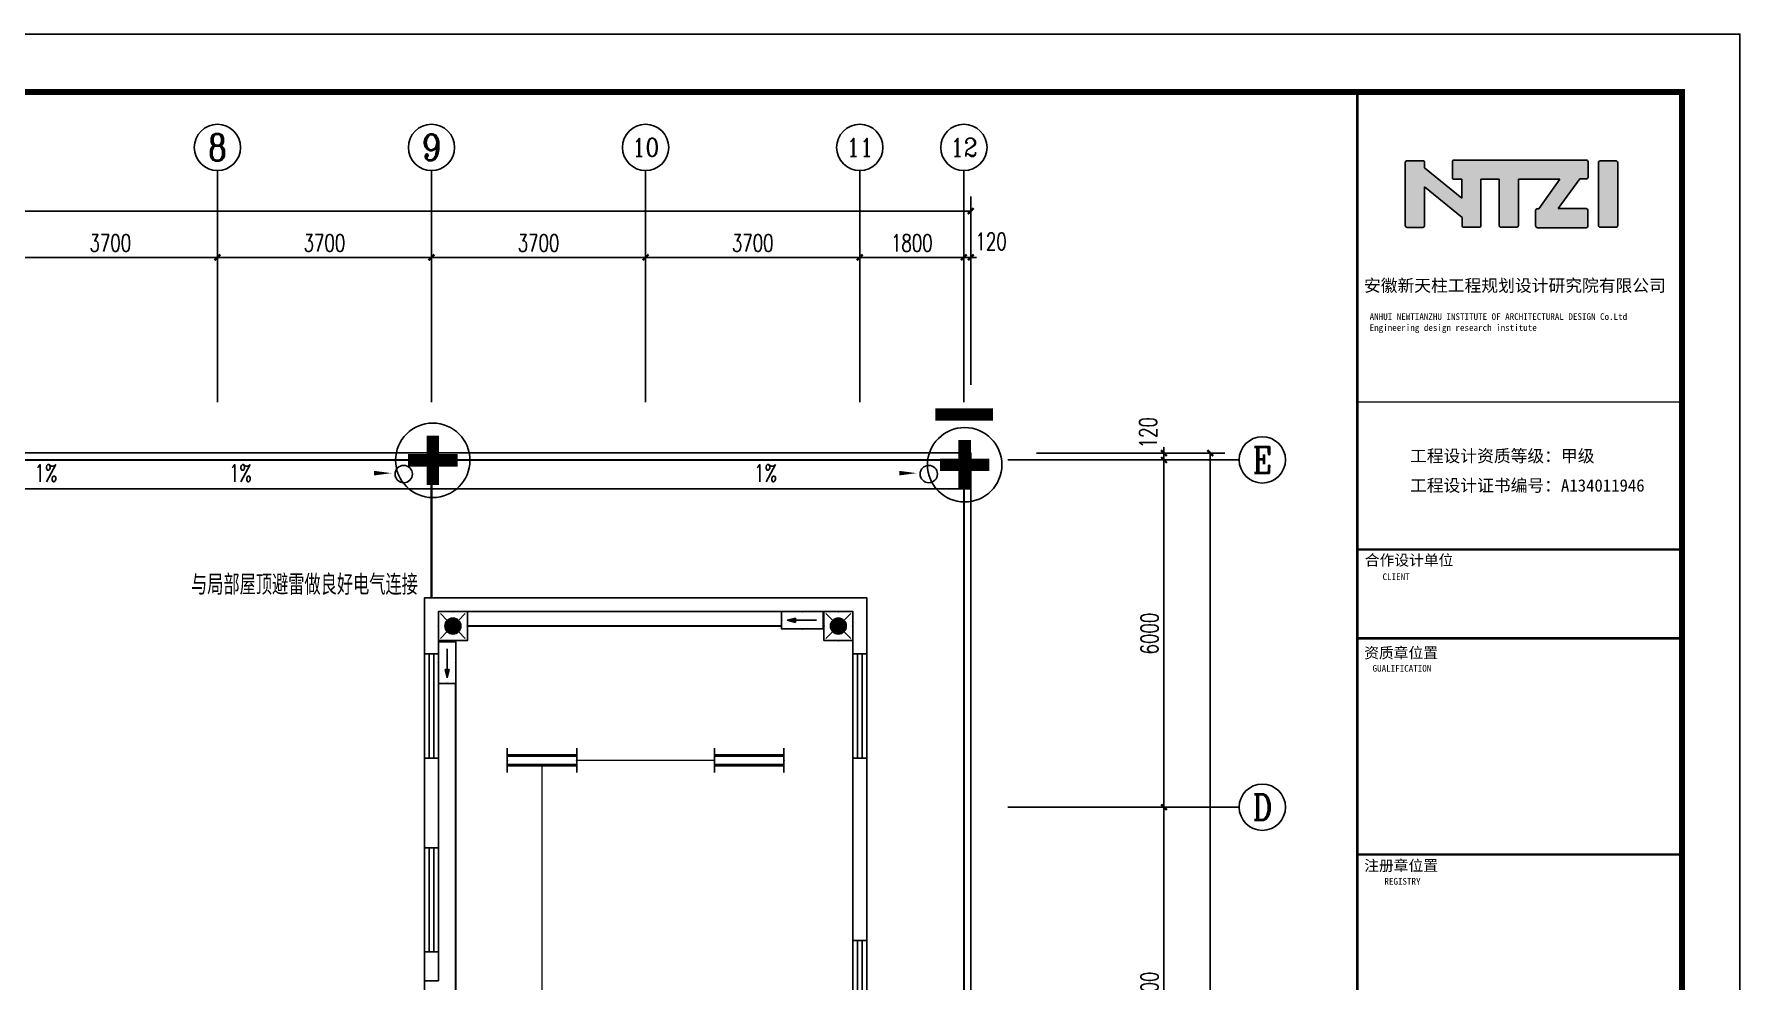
# Model space of a CAD drawing. Extents: x 343352 to 432452, y 769729 to 1078684.
# Drawn here: x 373278 to 402752, y 1017478 to 1033835 of the extents above; entities that cross this region are included whole.
import ezdxf
from ezdxf.enums import TextEntityAlignment as Align

# ---------------------------------------------------------------- set-up
doc = ezdxf.new("R2010")
doc.units = 0
doc.header["$LTSCALE"] = 1000
doc.header["$MEASUREMENT"] = 0
doc.linetypes.add('CENTER2', pattern=[1.125, 0.75, -0.125, 0.125, -0.125])
for name, color, linetype in [('AXIS', 3, 'Continuous'), ('AXIS_TEXT', 7, 'Continuous'), ('DIM_SYMB', 3, 'Continuous'), ('EQUIP-照明', 3, 'Continuous'), ('PUB_TEXT', 7, 'Continuous'), ('PUB_TITLE', 4, 'Continuous'), ('TEL_TEXT', 7, 'Continuous'), ('WALL', 9, 'Continuous'), ('WINDOW', 4, 'Continuous'), ('WIRE-应急', 1, 'CENTER2'), ('WIRE-照明', 4, 'Continuous'), ('WIRE-避雷', 4, 'Continuous'), ('防雷', 6, 'Lighting')]:
    doc.layers.add(name, color=color, linetype=linetype)
doc.styles.add('_TCH_AXIS', font='COMPLEX', dxfattribs={"bigfont": 'GBCBIG'})
doc.styles.add('_TCH_DIM', font='SIMPLEX', dxfattribs={"bigfont": 'GBCBIG'})
doc.styles.add('_TCH_DIM_T3', font='SIMPLEX', dxfattribs={"width": 0.705882, "bigfont": 'GBCBIG'})
doc.styles.add('_TEL_DIM', font='SIMPLEX', dxfattribs={"width": 0.8, "height": 3.5, "bigfont": 'HZTXT'})
doc.styles.add('COMPLEX', font='COMPLEX')
doc.styles.add('hztxt', font='SIMPLEX', dxfattribs={"width": 0.8, "height": 3.5, "bigfont": 'HZTXT'})
doc.styles.get("Standard").update_dxf_attribs({"font": 'gbenor.shx', "bigfont": 'gbcbig.shx'})
doc.styles.add('TG_LINETYPE', font='SIMPLEX', dxfattribs={"width": 0.8, "height": 3, "bigfont": 'HZTXT'})
doc.styles.add('TQ', font='')
doc.styles.get('TQ').set_extended_font_data('SimSun')
doc.linetypes.add('Lighting', pattern='A,1,[136,sr.shx,S=0.1,R=0,X=-0.5,Y=0],0', length=1)
doc.linetypes.add('TG_EL', pattern='A,2,-0.78,["EL",TG_LINETYPE,S=0.1,R=0,X=-0.58,Y=-0.15],0', length=2.78)
doc.dimstyles.new('_TCH_ARCH&&100', dxfattribs={"dimtxt": 297.5, "dimasz": 100, "dimexe": 250, "dimexo": 300, "dimgap": 100, "dimtad": 1, "dimdec": 0, "dimzin": 0, "dimdsep": 46, "dimtxsty": '_TCH_DIM_T3', "dimblk": 'ARCHTICK', "dimcen": 0.09, "dimclrt": 7, "dimazin": 2, "dimtfac": 1, "dimtdec": 0, "dimtix": 1, "dimtmove": 2, "dimatfit": 3, "dimfxl": 0, "dimtolj": 1, "dimtzin": 0, "dimarcsym": 0})

# ---------------------------------------------------------------- blocks, each defined once
blk = doc.blocks.new('$equip$00001160')
for p, q in [((-1.2, 0.417), (-1.2, -0.417)), ((-1.2, 0.167), (1.2, 0.167)), ((1.2, 0.417), (1.2, -0.417)), ((-1.2, -0.167), (1.2, -0.167))]:
    blk.add_line(p, q)
at = {"const_width": 0.1}
for points in [[(-1.2, 0.167), (1.2, 0.167)], [(-1.2, -0.167), (1.2, -0.167)]]:
    blk.add_lwpolyline(points, dxfattribs=at)
at = {"layer": 'EQUIP-照明'}
for p in [(-1.2, 0), (0, 0.167), (1.2, 0), (0, -0.167)]:
    blk.add_point(p, dxfattribs=at)
at = {"layer": 'EQUIP-照明', "flags": 9}
blk.add_attdef('A', (0, 0), '', height=0.00002, dxfattribs=at)
blk = doc.blocks.new('$equip$00002604')
blk.add_hatch(color=256).paths.add_polyline_path([(0.275, 0.5, 1), (-0.274, 0.5, 1)])
for p, q in [((-0.429, 0.929), (-0.194, 0.694)), ((0.194, 0.694), (0.429, 0.929)), ((-0.429, 0.071), (-0.194, 0.306)), ((0.194, 0.306), (0.429, 0.071))]:
    blk.add_line(p, q)
at = {"const_width": 0.04}
blk.add_lwpolyline([(-0.5, 1), (-0.5, 0), (0.5, 0), (0.5, 1), (-0.5, 1), (-0.5, 0)], dxfattribs=at)
blk.add_lwpolyline([(-0.5, 1), (-0.5, 0), (0.5, 0), (0.5, 1)], close=True)
blk.add_circle((0, 0.5), 0.275)
for p in [(0, 1), (-0.5, 0.5), (0, 0), (0.5, 0.5)]:
    blk.add_point(p)
at = {"color": 7, "style": '_TEL_DIM', "flags": 1}
blk.add_attdef('A', text='', height=0.000025, dxfattribs=at).set_placement((0, 0), align=Align.MIDDLE_CENTER)
blk = doc.blocks.new('$equip$00002540')
blk.add_hatch(color=256).paths.add_polyline_path([(0.24, 0.372), (0.24, 0.228), (0.528, 0.3)])
for p, q in [((-0.72, 0.6), (-0.72, 0)), ((0.72, 0.6), (-0.72, 0.6)), ((0.72, 0), (0.72, 0.6)), ((-0.72, 0), (0.72, 0)), ((0.24, 0.372), (0.24, 0.228)), ((0.528, 0.3), (0.24, 0.372)), ((0.24, 0.228), (0.528, 0.3))]:
    blk.add_line(p, q)
at = {"color": 7}
blk.add_line((-0.48, 0.3), (0.48, 0.3), dxfattribs=at)
at = {"const_width": 0.04}
blk.add_lwpolyline([(-0.72, 0.6), (-0.72, 0), (0.72, 0), (0.72, 0.6), (-0.72, 0.6), (-0.72, 0)], dxfattribs=at)
for p in [(0, 0.6), (-0.72, 0.3), (0, 0), (0.72, 0.3)]:
    blk.add_point(p)
at = {"color": 7, "style": '_TEL_DIM', "flags": 1}
blk.add_attdef('A', text='', height=0.00002, dxfattribs=at).set_placement((0, 0), align=Align.MIDDLE_CENTER)
blk = doc.blocks.new('A$C66C73A9E')
at = {"layer": '防雷', "const_width": 100}
for points in [[(300, 500), (300, 100)], [(100, 300), (500, 300)]]:
    blk.add_lwpolyline(points, dxfattribs=at)
at = {"layer": '防雷', "linetype": 'Continuous'}
blk.add_circle((300, 300), 300, dxfattribs=at)
blk = doc.blocks.new('_ArchTick')
at = {"color": 0, "linetype": 'ByBlock', "const_width": 0.4}
blk.add_lwpolyline([(-0.5, -0.5), (0.5, 0.5)], dxfattribs=at)
blk = doc.blocks.new('*D98')
at = {"layer": 'AXIS', "color": 0, "lineweight": -2}
for p, q in [((390601, 1020478), (393051, 1020478)), ((392801, 1014078), (392801, 1020478)), ((390601, 1014078), (393051, 1014078))]:
    blk.add_line(p, q, dxfattribs=at)
at = {"layer": 'Defpoints', "color": 0}
for p in [(390301, 1020478), (392801, 1020478), (390301, 1014078)]:
    blk.add_point(p, dxfattribs=at)
at = {"layer": 'AXIS', "color": 0, "lineweight": -2, "xscale": 100, "yscale": 100, "zscale": 100}
for p, rotation in [((392801, 1020478), 90), ((392801, 1014078), 270)]:
    blk.add_blockref('_ArchTick', p, dxfattribs=dict(at, rotation=rotation))
at = {"layer": 'AXIS', "color": 7, "insert": (392552, 1017278), "char_height": 297.5, "attachment_point": 5, "rotation": 90, "style": '_TCH_DIM_T3'}
blk.add_mtext('\\A1;6400', dxfattribs=at)
blk = doc.blocks.new('*D99')
at = {"layer": 'AXIS', "color": 0, "lineweight": -2}
for p, q in [((390601, 1026478), (393051, 1026478)), ((392801, 1020478), (392801, 1026478)), ((390601, 1020478), (393051, 1020478))]:
    blk.add_line(p, q, dxfattribs=at)
at = {"layer": 'Defpoints', "color": 0}
for p in [(390301, 1026478), (392801, 1026478), (390301, 1020478)]:
    blk.add_point(p, dxfattribs=at)
at = {"layer": 'AXIS', "color": 0, "lineweight": -2, "xscale": 100, "yscale": 100, "zscale": 100}
for p, rotation in [((392801, 1026478), 90), ((392801, 1020478), 270)]:
    blk.add_blockref('_ArchTick', p, dxfattribs=dict(at, rotation=rotation))
at = {"layer": 'AXIS', "color": 7, "insert": (392552, 1023478), "char_height": 297.5, "attachment_point": 5, "rotation": 90, "style": '_TCH_DIM_T3'}
blk.add_mtext('\\A1;6000', dxfattribs=at)
blk = doc.blocks.new('*D100')
at = {"layer": 'AXIS', "color": 0, "lineweight": -2}
for p, q in [((392801, 1026598), (392801, 1026698)), ((390601, 1026598), (393051, 1026598)), ((390601, 1026478), (393051, 1026478)), ((392801, 1026478), (392801, 1026598)), ((392801, 1026478), (392801, 1026378))]:
    blk.add_line(p, q, dxfattribs=at)
at = {"layer": 'Defpoints', "color": 0}
for p in [(390301, 1026598), (390301, 1026478), (392801, 1026598)]:
    blk.add_point(p, dxfattribs=at)
at = {"layer": 'AXIS', "color": 0, "lineweight": -2, "xscale": 100, "yscale": 100, "zscale": 100}
for p, rotation in [((392801, 1026598), 270), ((392801, 1026478), 90)]:
    blk.add_blockref('_ArchTick', p, dxfattribs=dict(at, rotation=rotation))
at = {"layer": 'AXIS', "color": 7, "insert": (392526, 1026948), "char_height": 297.5, "attachment_point": 5, "rotation": 90, "style": '_TCH_DIM_T3'}
blk.add_mtext('\\A1;120', dxfattribs=at)
blk = doc.blocks.new('*D101')
at = {"layer": 'AXIS', "color": 0, "lineweight": -2}
for p, q in [((390601, 1026598), (393851, 1026598)), ((393601, 999358), (393601, 1026598)), ((390601, 999358), (393851, 999358))]:
    blk.add_line(p, q, dxfattribs=at)
at = {"layer": 'Defpoints', "color": 0}
for p in [(390301, 1026598), (393601, 1026598), (390301, 999358)]:
    blk.add_point(p, dxfattribs=at)
at = {"layer": 'AXIS', "color": 0, "lineweight": -2, "xscale": 100, "yscale": 100, "zscale": 100}
for p, rotation in [((393601, 1026598), 90), ((393601, 999358), 270)]:
    blk.add_blockref('_ArchTick', p, dxfattribs=dict(at, rotation=rotation))
at = {"layer": 'AXIS', "color": 7, "insert": (393352, 1012978), "char_height": 297.5, "attachment_point": 5, "rotation": 90, "style": '_TCH_DIM_T3'}
blk.add_mtext('\\A1;27240', dxfattribs=at)
blk = doc.blocks.new('*D116')
at = {"layer": 'AXIS', "color": 0, "lineweight": -2}
for p, q in [((372744, 1027778), (372744, 1030228)), ((376444, 1027778), (376444, 1030228)), ((372744, 1029978), (376444, 1029978))]:
    blk.add_line(p, q, dxfattribs=at)
at = {"layer": 'Defpoints', "color": 0}
for p in [(376444, 1029978), (372744, 1027478), (376444, 1027478)]:
    blk.add_point(p, dxfattribs=at)
at = {"layer": 'AXIS', "color": 0, "lineweight": -2, "xscale": 100, "yscale": 100, "zscale": 100, "rotation": 180}
blk.add_blockref('_ArchTick', (372744, 1029978), dxfattribs=at)
at = {"layer": 'AXIS', "color": 0, "lineweight": -2, "xscale": 100, "yscale": 100, "zscale": 100}
blk.add_blockref('_ArchTick', (376444, 1029978), dxfattribs=at)
at = {"layer": 'AXIS', "color": 7, "insert": (374594, 1030227), "char_height": 297.5, "attachment_point": 5, "style": '_TCH_DIM_T3'}
blk.add_mtext('\\A1;3700', dxfattribs=at)
blk = doc.blocks.new('*D117')
at = {"layer": 'AXIS', "color": 0, "lineweight": -2}
for p, q in [((376444, 1027778), (376444, 1030228)), ((380144, 1027778), (380144, 1030228)), ((376444, 1029978), (380144, 1029978))]:
    blk.add_line(p, q, dxfattribs=at)
at = {"layer": 'Defpoints', "color": 0}
for p in [(380144, 1029978), (376444, 1027478), (380144, 1027478)]:
    blk.add_point(p, dxfattribs=at)
at = {"layer": 'AXIS', "color": 0, "lineweight": -2, "xscale": 100, "yscale": 100, "zscale": 100, "rotation": 180}
blk.add_blockref('_ArchTick', (376444, 1029978), dxfattribs=at)
at = {"layer": 'AXIS', "color": 0, "lineweight": -2, "xscale": 100, "yscale": 100, "zscale": 100}
blk.add_blockref('_ArchTick', (380144, 1029978), dxfattribs=at)
at = {"layer": 'AXIS', "color": 7, "insert": (378294, 1030227), "char_height": 297.5, "attachment_point": 5, "style": '_TCH_DIM_T3'}
blk.add_mtext('\\A1;3700', dxfattribs=at)
blk = doc.blocks.new('*D118')
at = {"layer": 'AXIS', "color": 0, "lineweight": -2}
for p, q in [((380144, 1027778), (380144, 1030228)), ((383844, 1027778), (383844, 1030228)), ((380144, 1029978), (383844, 1029978))]:
    blk.add_line(p, q, dxfattribs=at)
at = {"layer": 'Defpoints', "color": 0}
for p in [(383844, 1029978), (380144, 1027478), (383844, 1027478)]:
    blk.add_point(p, dxfattribs=at)
at = {"layer": 'AXIS', "color": 0, "lineweight": -2, "xscale": 100, "yscale": 100, "zscale": 100, "rotation": 180}
blk.add_blockref('_ArchTick', (380144, 1029978), dxfattribs=at)
at = {"layer": 'AXIS', "color": 0, "lineweight": -2, "xscale": 100, "yscale": 100, "zscale": 100}
blk.add_blockref('_ArchTick', (383844, 1029978), dxfattribs=at)
at = {"layer": 'AXIS', "color": 7, "insert": (381994, 1030227), "char_height": 297.5, "attachment_point": 5, "style": '_TCH_DIM_T3'}
blk.add_mtext('\\A1;3700', dxfattribs=at)
blk = doc.blocks.new('*D119')
at = {"layer": 'AXIS', "color": 0, "lineweight": -2}
for p, q in [((383844, 1027778), (383844, 1030228)), ((387544, 1027778), (387544, 1030228)), ((383844, 1029978), (387544, 1029978))]:
    blk.add_line(p, q, dxfattribs=at)
at = {"layer": 'Defpoints', "color": 0}
for p in [(387544, 1029978), (383844, 1027478), (387544, 1027478)]:
    blk.add_point(p, dxfattribs=at)
at = {"layer": 'AXIS', "color": 0, "lineweight": -2, "xscale": 100, "yscale": 100, "zscale": 100, "rotation": 180}
blk.add_blockref('_ArchTick', (383844, 1029978), dxfattribs=at)
at = {"layer": 'AXIS', "color": 0, "lineweight": -2, "xscale": 100, "yscale": 100, "zscale": 100}
blk.add_blockref('_ArchTick', (387544, 1029978), dxfattribs=at)
at = {"layer": 'AXIS', "color": 7, "insert": (385694, 1030227), "char_height": 297.5, "attachment_point": 5, "style": '_TCH_DIM_T3'}
blk.add_mtext('\\A1;3700', dxfattribs=at)
blk = doc.blocks.new('*D120')
at = {"layer": 'AXIS', "color": 0, "lineweight": -2}
for p, q in [((387544, 1027778), (387544, 1030228)), ((389344, 1027778), (389344, 1030228)), ((387544, 1029978), (389344, 1029978))]:
    blk.add_line(p, q, dxfattribs=at)
at = {"layer": 'Defpoints', "color": 0}
for p in [(389344, 1029978), (387544, 1027478), (389344, 1027478)]:
    blk.add_point(p, dxfattribs=at)
at = {"layer": 'AXIS', "color": 0, "lineweight": -2, "xscale": 100, "yscale": 100, "zscale": 100, "rotation": 180}
blk.add_blockref('_ArchTick', (387544, 1029978), dxfattribs=at)
at = {"layer": 'AXIS', "color": 0, "lineweight": -2, "xscale": 100, "yscale": 100, "zscale": 100}
blk.add_blockref('_ArchTick', (389344, 1029978), dxfattribs=at)
at = {"layer": 'AXIS', "color": 7, "insert": (388444, 1030227), "char_height": 297.5, "attachment_point": 5, "style": '_TCH_DIM_T3'}
blk.add_mtext('\\A1;1800', dxfattribs=at)
blk = doc.blocks.new('*D121')
at = {"layer": 'AXIS', "color": 0, "lineweight": -2}
for p, q in [((389344, 1027778), (389344, 1030228)), ((389464, 1027778), (389464, 1030228)), ((389344, 1029978), (389244, 1029978)), ((389344, 1029978), (389464, 1029978)), ((389464, 1029978), (389564, 1029978))]:
    blk.add_line(p, q, dxfattribs=at)
at = {"layer": 'Defpoints', "color": 0}
for p in [(389464, 1029978), (389344, 1027478), (389464, 1027478)]:
    blk.add_point(p, dxfattribs=at)
at = {"layer": 'AXIS', "color": 0, "lineweight": -2, "xscale": 100, "yscale": 100, "zscale": 100}
blk.add_blockref('_ArchTick', (389344, 1029978), dxfattribs=at)
at = {"layer": 'AXIS', "color": 0, "lineweight": -2, "xscale": 100, "yscale": 100, "zscale": 100, "rotation": 180}
blk.add_blockref('_ArchTick', (389464, 1029978), dxfattribs=at)
at = {"layer": 'AXIS', "color": 7, "insert": (389814, 1030253), "char_height": 297.5, "attachment_point": 5, "style": '_TCH_DIM_T3'}
blk.add_mtext('\\A1;120', dxfattribs=at)
blk = doc.blocks.new('*D122')
at = {"layer": 'AXIS', "color": 0, "lineweight": -2}
for p, q in [((352224, 1027778), (352224, 1031028)), ((352224, 1030778), (389464, 1030778)), ((389464, 1027778), (389464, 1031028))]:
    blk.add_line(p, q, dxfattribs=at)
at = {"layer": 'Defpoints', "color": 0}
for p in [(389464, 1030778), (352224, 1027478), (389464, 1027478)]:
    blk.add_point(p, dxfattribs=at)
at = {"layer": 'AXIS', "color": 0, "lineweight": -2, "xscale": 100, "yscale": 100, "zscale": 100, "rotation": 180}
blk.add_blockref('_ArchTick', (352224, 1030778), dxfattribs=at)
at = {"layer": 'AXIS', "color": 0, "lineweight": -2, "xscale": 100, "yscale": 100, "zscale": 100}
blk.add_blockref('_ArchTick', (389464, 1030778), dxfattribs=at)
at = {"layer": 'AXIS', "color": 7, "insert": (370844, 1031027), "char_height": 297.5, "attachment_point": 5, "style": '_TCH_DIM_T3'}
blk.add_mtext('\\A1;37240', dxfattribs=at)
blk = doc.blocks.new('$TCHSYS$WIN2D')
for p, q in [((-0.5, 0.5), (0.5, 0.5)), ((-0.5, 0.5), (-0.5, -0.5)), ((0.5, 0.5), (0.5, -0.5)), ((0.5, 0.167), (-0.5, 0.167)), ((0.5, -0.167), (-0.5, -0.167)), ((-0.5, -0.5), (0.5, -0.5))]:
    blk.add_line(p, q)
blk = doc.blocks.new('_AXISO')
blk.add_circle((0, 0), 0.5)
at = {"layer": 'AXIS_TEXT', "style": 'COMPLEX', "width": 1.041667}
blk.add_attdef('A', text='', height=0.56, dxfattribs=at).set_placement((-0.25, -0.28), (0.25, -0.28), align=Align.FIT)

msp = doc.modelspace()

# ---------------------------------------------------------------- hatches: boundary and pattern name
h = msp.add_hatch(color=256)
h.paths.add_polyline_path([(397305.1, 1031195.9), (397951.7, 1030667.4), (397951.7, 1030530, 0.4142136), (397983.7, 1030498), (398246.8, 1030498, 0.4142136), (398278.8, 1030530), (398278.8, 1031329), (398592.5, 1031329), (398592.5, 1030531.3, 0.4142136), (398624.5, 1030499.3), (398894.5, 1030499.3, 0.4142136), (398926.5, 1030531.3), (398926.5, 1031328.8), (399639.1, 1031328.8), (399277, 1030817.6), (399254.9, 1030817.6, 0.4142136), (399222.9, 1030785.6), (399222.9, 1030523, 0.4142136), (399254.9, 1030491), (400095.2, 1030491, 0.4142136), (400127.2, 1030523), (400127.2, 1030787.8, 0.4142136), (400095.2, 1030819.8), (399615, 1030819.8), (399989.5, 1031333.7), (400096, 1031333.7, 0.4142136), (400128, 1031365.7), (400128, 1031626.2, 0.4142136), (400096, 1031658.2), (397817.4, 1031658.2, 0.4142136), (397785.4, 1031626.2), (397785.4, 1031359.6, 0.4142136), (397817.4, 1031327.6), (397948.5, 1031327.6), (397948.5, 1030999.5), (397303.3, 1031526.5), (397303.5, 1031615, 0.4148904), (397271.5, 1031647.1), (397003.5, 1031647.1, 0.4142136), (396971.5, 1031615.1), (396971.5, 1030527.8, 0.4142136), (397003.5, 1030495.8), (397273.1, 1030495.8, 0.4142136), (397305.1, 1030527.8)])
h.paths.add_polyline_path([(400309.2, 1030530.1, 0.4142136), (400341.2, 1030498.1), (400608.6, 1030498.1, 0.4142136), (400640.6, 1030530.1), (400640.6, 1031614.1, 0.4142136), (400608.6, 1031646.1), (400341.2, 1031646.1, 0.4142136), (400309.2, 1031614.1)])

# ---------------------------------------------------------------- linework, layer by layer
for p, q in [((397003.5, 1031647.1, 0), (397271.5, 1031647.1, 0)), ((397785.4, 1031359.6, 0), (397785.4, 1031626.2, 0)), ((397817.4, 1031658.2, 0), (400096, 1031658.2, 0)), ((400128, 1031626.2, 0), (400128, 1031365.7, 0)), ((400341.2, 1031646.1, 0), (400608.6, 1031646.1, 0)), ((396971.5, 1030527.8, 0), (396971.5, 1031615.1, 0)), ((397303.5, 1031615, 0), (397303.3, 1031526.5, 0)), ((397303.3, 1031526.5, 0), (397948.5, 1030999.5, 0)), ((397948.5, 1031327.6, 0), (397817.4, 1031327.6, 0)), ((397948.5, 1030999.5, 0), (397948.5, 1031327.6, 0)), ((398592.5, 1031329, 0), (398278.8, 1031329, 0)), ((398278.8, 1031329, 0), (398278.8, 1030530, 0)), ((398592.5, 1030531.3, 0), (398592.5, 1031329, 0)), ((399639.1, 1031328.8, 0), (398926.5, 1031328.8, 0)), ((398926.5, 1031328.8, 0), (398926.5, 1030531.3, 0)), ((399277, 1030817.6, 0), (399639.1, 1031328.8, 0)), ((399989.5, 1031333.7, 0), (399615, 1030819.8, 0)), ((400096, 1031333.7, 0), (399989.5, 1031333.7, 0)), ((400309.2, 1030530.1, 0), (400309.2, 1031614.1, 0)), ((400640.6, 1031614.1, 0), (400640.6, 1030530.1, 0)), ((397951.7, 1030667.4, 0), (397305.1, 1031195.9, 0)), ((397305.1, 1031195.9, 0), (397305.1, 1030527.8, 0)), ((399222.9, 1030523, 0), (399222.9, 1030785.6, 0)), ((399254.9, 1030817.6, 0), (399277, 1030817.6, 0)), ((399615, 1030819.8, 0), (400095.2, 1030819.8, 0)), ((400127.2, 1030787.8, 0), (400127.2, 1030523, 0)), ((397273.1, 1030495.8, 0), (397003.5, 1030495.8, 0)), ((397951.7, 1030530, 0), (397951.7, 1030667.4, 0)), ((398246.8, 1030498, 0), (397983.7, 1030498, 0)), ((398894.5, 1030499.3, 0), (398624.5, 1030499.3, 0)), ((400095.2, 1030491, 0), (399254.9, 1030491, 0)), ((400608.6, 1030498.1, 0), (400341.2, 1030498.1, 0)), ((354144.3, 1026478.3), (389344.3, 1026478.3)), ((354144.3, 1025978.3), (389344.3, 1025978.3))]:
    msp.add_line(p, q)
for points in [[(352224.3, 1026598.3), (389464.3, 1026598.3), (389464.3, 999358.3), (352224.3, 999358.3)], [(352344.3, 1026478.3), (389344.3, 1026478.3), (389344.3, 999478.3), (352344.3, 999478.3)], [(381824.3, 999358.3), (381824.3, 1003058.3), (380024.3, 1003058.3), (380024.3, 1024098.3), (387664.3, 1024098.3), (387664.3, 1003298.3), (389464.3, 1003298.3), (389464.3, 999358.3)]]:
    msp.add_lwpolyline(points, close=True)
for centre in [(379664.2, 1026234.3), (388737.5, 1026234.3)]:
    msp.add_circle(centre, 150)
for centre, start, end in [((397003.5, 1031615.1), 90, 180), ((397271.5, 1031615.1), 359.86763, 90), ((397817.4, 1031626.2), 90, 180), ((400096, 1031626.2), 0, 90), ((400341.2, 1031614.1), 90, 180), ((400608.6, 1031614.1), 0, 90), ((397817.4, 1031359.6), 180, 270), ((400096, 1031365.7), 270, 0), ((399254.9, 1030785.6), 90, 180), ((400095.2, 1030787.8), 0, 90), ((397003.5, 1030527.8), 180, 270), ((397273.1, 1030527.8), 270, 0), ((397983.7, 1030530), 180, 270), ((398246.8, 1030530), 270, 0), ((398624.5, 1030531.3), 180, 270), ((398894.5, 1030531.3), 270, 0), ((399254.9, 1030523), 180, 270), ((400095.2, 1030523), 270, 0), ((400341.2, 1030530.1), 180, 270), ((400608.6, 1030530.1), 270, 0)]:
    msp.add_arc(centre, 32, start, end)
at = {"layer": 'AXIS'}
for p, q in [((376444.3, 1027478.3), (376444.3, 1031478.3)), ((380144.3, 1027478.3), (380144.3, 1031478.3)), ((383844.3, 1027478.3), (383844.3, 1031478.3)), ((387544.3, 1027478.3), (387544.3, 1031478.3)), ((389344.3, 1027478.3), (389344.3, 1031478.3)), ((390100.6, 1026478.3), (394100.6, 1026478.3)), ((390100.6, 1020478.3), (394100.6, 1020478.3))]:
    msp.add_line(p, q, dxfattribs=at)
at = {"layer": 'DIM_SYMB'}
for points in [[(377089.7, 1026250, 0, 0, 0), (379452.2, 1026250, 0, 80, 0), (379152.2, 1026250, 0, 0, 0)], [(386163, 1026250, 0, 0, 0), (388525.5, 1026250, 0, 80, 0), (388225.5, 1026250, 0, 0, 0)]]:
    msp.add_lwpolyline(points, format="xyseb", dxfattribs=at)
at = {"layer": 'PUB_TEXT'}
for q in [(401016.6, 1032835.2), (401752.5, 1032305.7)]:
    msp.add_line((401752.5, 1032835.2), q, dxfattribs=at)
at = {"layer": 'PUB_TITLE'}
msp.add_line((401752.5, 1032835.2), (396142.5, 1032835.2), dxfattribs=at)
at = {"layer": 'PUB_TITLE', "lineweight": 40}
msp.add_line((396140, 1023399.9), (401750, 1023399.9), dxfattribs=at)
at = {"layer": 'PUB_TITLE'}
msp.add_lwpolyline([(343352.5, 991835.2), (402752.5, 991835.2), (402752.5, 1033835.2), (343352.5, 1033835.2)], close=True, dxfattribs=at)
at = {"layer": 'PUB_TITLE', "const_width": 100}
msp.add_lwpolyline([(345852.5, 992835.2), (401752.5, 992835.2), (401752.5, 1032835.2), (345852.5, 1032835.2)], close=True, dxfattribs=at)
at = {"layer": 'PUB_TITLE', "lineweight": 40}
for points, const_width in [([(396142.5, 1032835.2), (396142.5, 992835.2)], 42.5), ([(396142.5, 1027480.2), (401752.5, 1027480.2)], 25.5), ([(396142.5, 1024930.2), (401752.5, 1024930.2)], 42.5), ([(396142.5, 1023400.2), (401752.5, 1023400.2)], 42.5), ([(396140, 1019659.9), (401750, 1019659.9)], 42.5)]:
    msp.add_lwpolyline(points, dxfattribs=dict(at, const_width=const_width))
at = {"layer": 'WALL'}
for p, q in [((380024.3, 1024098.3), (387664.3, 1024098.3)), ((380024.3, 1024098.3), (380024.3, 1023128.3)), ((387664.3, 1023128.3), (387664.3, 1024098.3)), ((380264.3, 1023858.3), (387424.3, 1023858.3)), ((380264.3, 1023128.3), (380264.3, 1023858.3)), ((387424.3, 1023858.3), (387424.3, 1023128.3)), ((380024.3, 1023128.3), (380264.3, 1023128.3)), ((387424.3, 1023128.3), (387664.3, 1023128.3)), ((380024.3, 1021328.3), (380024.3, 1019777.8)), ((380264.3, 1021328.3), (380024.3, 1021328.3)), ((380264.3, 1019777.8), (380264.3, 1021328.3)), ((387424.3, 1021328.3), (387424.3, 1018178.3)), ((387664.3, 1021328.3), (387424.3, 1021328.3)), ((387664.3, 1018178.3), (387664.3, 1021328.3)), ((380024.3, 1019777.8), (380264.3, 1019777.8)), ((387424.3, 1018178.3), (387664.3, 1018178.3)), ((380024.3, 1017977.8), (380024.3, 1017477.8)), ((380264.3, 1017977.8), (380024.3, 1017977.8)), ((380264.3, 1017477.8), (380264.3, 1017977.8)), ((380024.3, 1017477.8), (380264.3, 1017477.8))]:
    msp.add_line(p, q, dxfattribs=at)
at = {"layer": 'WIRE-应急', "linetype": 'CENTER2', "const_width": 35}
for points in [[(380764.3, 1023608.3), (386194.2, 1023608.3)], [(380564.3, 1017239.2), (380564.3, 1022616.5)]]:
    msp.add_lwpolyline(points, dxfattribs=at)
at = {"layer": 'WIRE-照明', "linetype": 'Continuous', "const_width": 20}
for points in [[(382054.3, 1016231.6), (382054.3, 1021204.9)], [(382654.3, 1021288.3), (385034.3, 1021288.3)]]:
    msp.add_lwpolyline(points, dxfattribs=at)
at = {"layer": 'WIRE-避雷', "linetype": 'TG_EL', "const_width": 35}
for points in [[(381824.3, 999478.3), (352344.3, 999478.3), (352344.3, 1026478.3), (389344.3, 1026478.3), (389344.3, 1003298.3)], [(380144.3, 1026478.3), (380144.3, 1024098.3)]]:
    msp.add_lwpolyline(points, dxfattribs=at)
at = {"layer": '防雷', "const_width": 214.2, "elevation": 0, "flags": 128}
msp.add_lwpolyline([(388847.4, 1027264.9), (389848.6, 1027264.9)], dxfattribs=at)

# ---------------------------------------------------------------- block references
at = {"layer": 'AXIS'}
ref = msp.add_blockref('_AXISO', (376444.3, 1031878.3), dxfattribs=dict(at, xscale=800, yscale=800, zscale=800))
ref.add_attrib('A', '8', dxfattribs={"layer": 'AXIS_TEXT', "height": 452, "style": '_TCH_AXIS', "width": 1.097143}).set_placement((376279, 1031652.3), (376609.7, 1031652.3), align=Align.FIT)
ref = msp.add_blockref('_AXISO', (380144.3, 1031878.3), dxfattribs=dict(at, xscale=800, yscale=800, zscale=800))
ref.add_attrib('A', '9', dxfattribs={"layer": 'AXIS_TEXT', "height": 452, "style": '_TCH_AXIS', "width": 1.097143}).set_placement((379979, 1031652.3), (380309.7, 1031652.3), align=Align.FIT)
ref = msp.add_blockref('_AXISO', (383844.3, 1031878.3), dxfattribs=dict(at, xscale=800, yscale=800, zscale=800))
ref.add_attrib('A', '10', dxfattribs={"layer": 'AXIS_TEXT', "height": 316.03, "style": '_TCH_AXIS', "width": 1.05931}).set_placement((383613.2, 1031720.3), (384075.5, 1031720.3), align=Align.FIT)
ref = msp.add_blockref('_AXISO', (387544.3, 1031878.3), dxfattribs=dict(at, xscale=800, yscale=800, zscale=800))
ref.add_attrib('A', '11', dxfattribs={"layer": 'AXIS_TEXT', "height": 313.55, "style": '_TCH_AXIS', "width": 1.294798}).set_placement((387312.4, 1031721.5), (387776.3, 1031721.5), align=Align.FIT)
ref = msp.add_blockref('_AXISO', (389344.3, 1031878.3), dxfattribs=dict(at, xscale=800, yscale=800, zscale=800))
ref.add_attrib('A', '12', dxfattribs={"layer": 'AXIS_TEXT', "height": 313.55, "style": '_TCH_AXIS', "width": 1.071557}).set_placement((389112.4, 1031721.5), (389576.3, 1031721.5), align=Align.FIT)
ref = msp.add_blockref('_AXISO', (394500.6, 1026478.3), dxfattribs=dict(at, xscale=800, yscale=800, zscale=800))
ref.add_attrib('A', 'E', dxfattribs={"layer": 'AXIS_TEXT', "height": 448.3, "style": '_TCH_AXIS', "width": 0.982456}).set_placement((394332.8, 1026254.1), (394668.4, 1026254.1), align=Align.FIT)
ref = msp.add_blockref('_AXISO', (394500.6, 1020478.3), dxfattribs=dict(at, xscale=800, yscale=800, zscale=800))
ref.add_attrib('A', 'D', dxfattribs={"layer": 'AXIS_TEXT', "height": 448.3, "style": '_TCH_AXIS', "width": 0.924665}).set_placement((394332.8, 1020254.1), (394668.4, 1020254.1), align=Align.FIT)
at = {"layer": 'EQUIP-照明', "xscale": 500, "yscale": 500, "zscale": 500}
for name, p in [('$equip$00002604', (380514.3, 1023358.3)), ('$equip$00002604', (387174.3, 1023358.3)), ('$equip$00001160', (382054.3, 1021288.3)), ('$equip$00001160', (385634.3, 1021288.3))]:
    msp.add_blockref(name, p, dxfattribs=at)
for p, rotation in [((386554.2, 1023858.3), 180), ((380264.3, 1022976.5), 270)]:
    msp.add_blockref('$equip$00002540', p, dxfattribs=dict(at, rotation=rotation))
at = {"layer": 'WINDOW', "xscale": 1800, "yscale": 240, "zscale": 1800, "rotation": 270}
for p in [(380144.3, 1022228.3), (387544.3, 1022228.3), (380144.3, 1018877.8), (387544.3, 1017278.3)]:
    msp.add_blockref('$TCHSYS$WIN2D', p, dxfattribs=at)
at = {"layer": '防雷', "xscale": 2.142595954239368, "yscale": 2.142595954239368, "zscale": 2.142595952640001}
for p in [(379523.5, 1025828.7, 0), (388714.4, 1025752.1, 0)]:
    msp.add_blockref('A$C66C73A9E', p, dxfattribs=at)

# ---------------------------------------------------------------- texts
at = {"layer": 'DIM_SYMB', "color": 7, "style": '_TCH_DIM', "width": 0.705882}
for p in [(373283.1, 1026101.3), (376644.7, 1026101.3), (385718, 1026101.3)]:
    msp.add_text('1%', height=297.5, dxfattribs=at).set_placement(p)
at = {"layer": 'PUB_TEXT', "char_height": 212.5, "attachment_point": 1, "style": 'TQ'}
for s, insert in [('安徽新天柱工程规划设计研究院有限公司 ', (396256.6, 1029598)), ('工程设计资质等级：甲级 ', (397052.4, 1026654.2)), ('工程设计证书编号：A134011946', (397052.4, 1026144.2))]:
    msp.add_mtext(s, dxfattribs=dict(at, insert=insert))
at = {"layer": 'PUB_TEXT', "attachment_point": 1, "style": 'TQ'}
for s, insert, char_height, width in [('ANHUI NEWTIANZHU INSTITUTE OF ARCHITECTURAL DESIGN Co.Ltd\\PEngineering design research institute', (396354.8, 1029012.8), 114.75, 5257.354), ('合作设计单位', (396271.9, 1024840.3), 187, 1749.26), ('CLIENT', (396578, 1024517.3), 114.75, 2399.55), ('资质章位置', (396261.2, 1023238.6), 187, 2125), ('GUALIFICATION', (396405.7, 1022936), 114.75, 2680.9), ('注册章位置', (396261.2, 1019563.3), 187, 1530), ('REGISTRY', (396609.8, 1019255.2), 114.75, 2399.55)]:
    msp.add_mtext(s, dxfattribs=dict(at, insert=insert, char_height=char_height, width=width))
at = {"layer": 'TEL_TEXT', "style": 'hztxt', "width": 0.8}
msp.add_text('与局部屋顶避雷做良好电气连接', height=350, dxfattribs=at).set_placement((375988.9, 1024147.2))

# ---------------------------------------------------------------- dimensions: what is measured, and where the dimension line sits
at = {"layer": 'AXIS'}
for p1, p2, distance, picture, middle in [((352224.3, 1027478.3), (389464.3, 1027478.3), 3300, '*D122', (370844.3, 1031027)), ((372744.3, 1027478.3), (376444.3, 1027478.3), 2500, '*D116', (374594.3, 1030227)), ((376444.3, 1027478.3), (380144.3, 1027478.3), 2500, '*D117', (378294.3, 1030227)), ((380144.3, 1027478.3), (383844.3, 1027478.3), 2500, '*D118', (381994.3, 1030227)), ((383844.3, 1027478.3), (387544.3, 1027478.3), 2500, '*D119', (385694.3, 1030227)), ((387544.3, 1027478.3), (389344.3, 1027478.3), 2500, '*D120', (388444.3, 1030227)), ((390300.6, 999358.3), (390300.6, 1026598.3), -3300, '*D101', (393351.8, 1012978.3)), ((390300.6, 1020478.3), (390300.6, 1026478.3), -2500, '*D99', (392551.8, 1023478.3)), ((390300.6, 1014078.3), (390300.6, 1020478.3), -2500, '*D98', (392551.8, 1017278.3))]:
    dim = msp.add_aligned_dim(p1=p1, p2=p2, distance=distance, dimstyle='_TCH_ARCH&&100', dxfattribs=at)
    dim.commit()
    dim.dimension.update_dxf_attribs({"geometry": picture, "text_midpoint": middle})
for base, p1, p2, angle, picture, middle in [((389464.3, 1029978.3), (389344.3, 1027478.3), (389464.3, 1027478.3), 0, '*D121', (389814.3, 1030253.3)), ((392800.6, 1026598.3), (390300.6, 1026478.3), (390300.6, 1026598.3), 90, '*D100', (392525.6, 1026948.3))]:
    dim = msp.add_linear_dim(base=base, p1=p1, p2=p2, angle=angle, dimstyle='_TCH_ARCH&&100', dxfattribs=at)
    dim.commit()
    dim.dimension.update_dxf_attribs({"geometry": picture, "text_midpoint": middle, "dimtype": 129})

doc.saveas('drawing.dxf')
